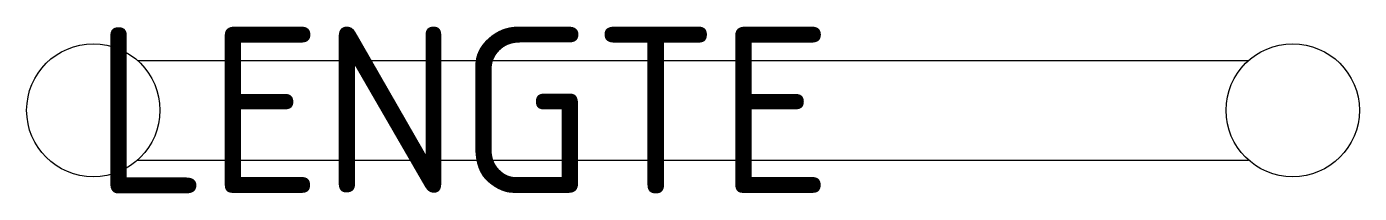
# Model space of a CAD drawing. Header units: metres. Extents: x -40.5 to -20.5, y 231.7 to 234.2.
import ezdxf
from ezdxf.enums import TextEntityAlignment as Align

# ---------------------------------------------------------------- set-up
doc = ezdxf.new("R2010")
doc.units = ezdxf.units.M
doc.header["$LTSCALE"] = 10
doc.header["$MEASUREMENT"] = 0
doc.layers.get('0').update_dxf_attribs({"linetype": 'CONTINUOUS'})
doc.styles.add('NLCS-ISO', font='NLCS-ISO.ttf', dxfattribs={"height": 2.5})

msp = doc.modelspace()

# ---------------------------------------------------------------- linework, layer by layer
for p, q in [((-38.885, 233.738), (-22.208, 233.738)), ((-38.885, 233.738), (-22.208, 233.738)), ((-38.885, 232.238), (-22.208, 232.238)), ((-38.885, 232.238), (-22.208, 232.238))]:
    msp.add_line(p, q)
for centre in [(-39.546, 232.988), (-21.546, 232.988)]:
    msp.add_circle(centre, 1)

# ---------------------------------------------------------------- texts
at = {"style": 'NLCS-ISO', "flags": 13}
msp.add_attdef('LENGTE', text='18', height=2.5, dxfattribs=at).set_placement((-39.546, 232.988), align=Align.MIDDLE_LEFT)

doc.saveas('drawing.dxf')
